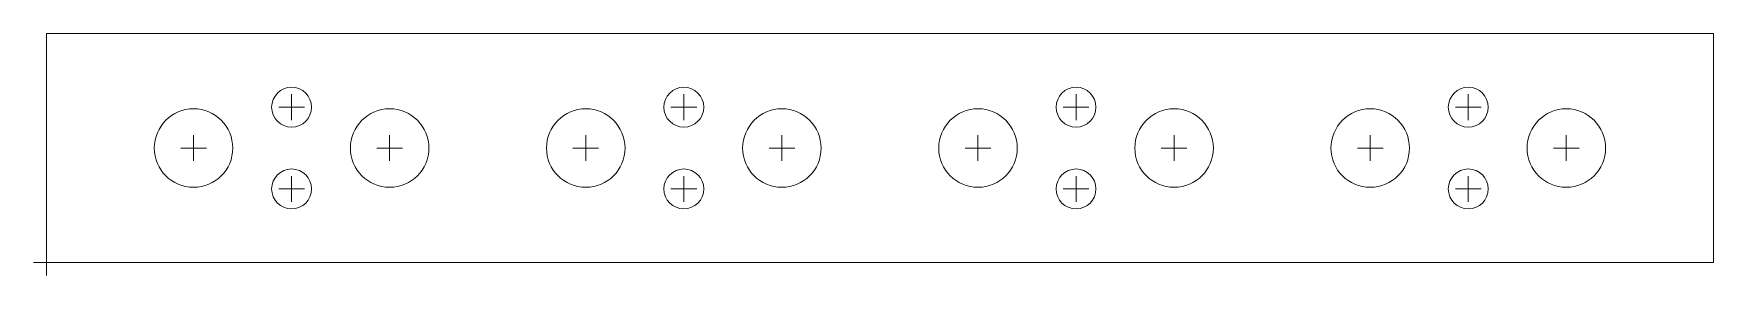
# Model space of a CAD drawing. Header units: inches. Extents: x -1.61 to 3.52, y -0.39 to 0.35.
import ezdxf

# ---------------------------------------------------------------- set-up
doc = ezdxf.new("R2010")
doc.units = ezdxf.units.IN
doc.layers.add('Contour', color=7, linetype='Continuous', lineweight=5, true_color=0xffffff)

msp = doc.modelspace()

# ---------------------------------------------------------------- linework, layer by layer
at = {"layer": 'Contour', "color": 7, "linetype": 'Continuous', "lineweight": 0, "true_color": 0xffffff}
for p, q in [((3.525, 0.35), (-1.575, 0.35)), ((-1.575, 0.35), (-1.575, 0.35)), ((-1.575, 0.35), (-1.575, -0.35)), ((3.525, -0.35), (3.525, 0.35)), ((3.525, 0.35), (3.525, 0.35)), ((-0.825, 0.08563), (-0.825, 0.16437)), ((0.375, 0.08563), (0.375, 0.16437)), ((1.575, 0.08563), (1.575, 0.16437)), ((2.775, 0.08563), (2.775, 0.16437)), ((-0.86437, 0.125), (-0.78563, 0.125)), ((0.33563, 0.125), (0.41437, 0.125)), ((1.53563, 0.125), (1.61437, 0.125)), ((2.73563, 0.125), (2.81437, 0.125)), ((-1.16437, 0), (-1.08563, 0)), ((-1.125, -0.03937), (-1.125, 0.03937)), ((-0.56437, 0), (-0.48563, 0)), ((-0.525, -0.03937), (-0.525, 0.03937)), ((0.03563, 0), (0.11437, 0)), ((0.075, -0.03937), (0.075, 0.03937)), ((0.63563, 0), (0.71437, 0)), ((0.675, -0.03937), (0.675, 0.03937)), ((1.23563, 0), (1.31437, 0)), ((1.275, -0.03937), (1.275, 0.03937)), ((1.83563, 0), (1.91437, 0)), ((1.875, -0.03937), (1.875, 0.03937)), ((2.43563, 0), (2.51437, 0)), ((2.475, -0.03937), (2.475, 0.03937)), ((3.03563, 0), (3.11437, 0)), ((3.075, -0.03937), (3.075, 0.03937)), ((-0.825, -0.16437), (-0.825, -0.08563)), ((0.375, -0.16437), (0.375, -0.08563)), ((1.575, -0.16437), (1.575, -0.08563)), ((2.775, -0.16437), (2.775, -0.08563)), ((-0.86437, -0.125), (-0.78563, -0.125)), ((0.33563, -0.125), (0.41437, -0.125)), ((1.53563, -0.125), (1.61437, -0.125)), ((2.73563, -0.125), (2.81437, -0.125)), ((-1.61437, -0.35), (-1.53563, -0.35)), ((-1.575, -0.38937), (-1.575, -0.31063)), ((-1.575, -0.35), (-1.575, -0.35)), ((-1.575, -0.35), (3.525, -0.35)), ((3.525, -0.35), (3.525, -0.35))]:
    msp.add_line(p, q, dxfattribs=at)
for centre, radius in [((-0.825, 0.125), 0.06102), ((0.375, 0.125), 0.06102), ((1.575, 0.125), 0.06102), ((2.775, 0.125), 0.06102), ((-1.125, 0), 0.12008), ((-0.525, 0), 0.12008), ((0.075, 0), 0.12008), ((0.675, 0), 0.12008), ((1.275, 0), 0.12008), ((1.875, 0), 0.12008), ((2.475, 0), 0.12008), ((3.075, 0), 0.12008), ((-0.825, -0.125), 0.06102), ((0.375, -0.125), 0.06102), ((1.575, -0.125), 0.06102), ((2.775, -0.125), 0.06102)]:
    msp.add_circle(centre, radius, dxfattribs=at)

doc.saveas('drawing.dxf')
